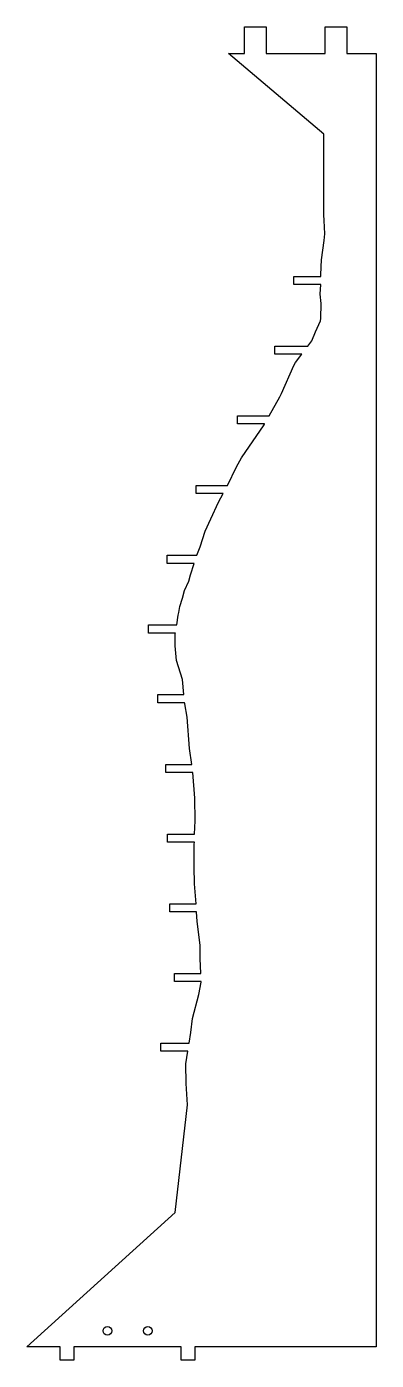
# Model space of a CAD drawing. Header units: metres. Extents: x -130 to 0, y -95 to 401.
import ezdxf

# ---------------------------------------------------------------- set-up
doc = ezdxf.new("R2010")
doc.units = ezdxf.units.M

msp = doc.modelspace()

# ---------------------------------------------------------------- linework, layer by layer
msp.add_lwpolyline([(-70.25, 0), (-70.74, 7.96), (-70.74, 7.96), (-70.85, 15.31), (-70.85, 15.31), (-70.07, 20), (-80.07, 20), (-80.07, 23), (-69.57, 23), (-68.91, 27), (-68.91, 27), (-68.39, 32.13), (-68.39, 32.13), (-66.04, 41.11), (-66.04, 41.11), (-65.07, 45.66), (-65.07, 45.66), (-65.08, 45.93), (-75.08, 45.93), (-75.08, 48.93), (-65.23, 48.93), (-65.5, 54.49), (-65.5, 54.49), (-65.46, 59.5), (-65.46, 59.5), (-66.55, 68.22), (-66.55, 68.22), (-66.81, 71.86), (-76.81, 71.86), (-76.81, 74.86), (-67.03, 74.86), (-67.59, 82.22), (-67.59, 82.22), (-67.78, 88.53), (-67.78, 88.53), (-67.68, 96.98), (-67.68, 96.98), (-67.65, 97.78), (-77.65, 97.78), (-77.65, 100.78), (-67.56, 100.78), (-67.4, 105.71), (-67.4, 105.71), (-67.43, 114.07), (-67.43, 114.07), (-68.28, 123.71), (-78.28, 123.71), (-78.28, 126.71), (-68.61, 126.71), (-69.41, 132.62), (-69.41, 132.62), (-70.28, 144.28), (-70.28, 144.28), (-71.23, 149.19), (-71.23, 149.19), (-71.27, 149.64), (-81.27, 149.64), (-81.27, 152.64), (-71.56, 152.64), (-72.11, 158.31), (-72.11, 158.31), (-74.31, 165.3), (-74.31, 165.3), (-74.73, 170.76), (-74.73, 170.76), (-74.74, 175.41), (-74.74, 175.41), (-74.71, 175.57), (-84.71, 175.57), (-84.71, 178.57), (-74.22, 178.57), (-73.73, 182.24), (-73.73, 182.24), (-73.45, 183.25), (-73.45, 183.25), (-73.11, 185.42), (-73.11, 185.42), (-72.05, 188.54), (-72.05, 188.54), (-71.38, 191.42), (-71.38, 191.42), (-69.69, 194.87), (-69.69, 194.87), (-69.1, 197.2), (-69.1, 197.2), (-67.73, 201.49), (-77.73, 201.49), (-77.73, 204.49), (-66.71, 204.49), (-65.52, 207.62), (-65.52, 207.62), (-63.6, 213.42), (-63.6, 213.42), (-61.52, 218.08), (-61.52, 218.08), (-58.7, 224.29), (-58.7, 224.29), (-56.94, 227.42), (-66.94, 227.42), (-66.94, 230.42), (-55.38, 230.42), (-51.96, 237.41), (-51.96, 237.41), (-50.1, 240.77), (-50.1, 240.77), (-41.73, 253.06), (-41.73, 253.06), (-41.67, 253.16), (-41.67, 253.16), (-41.63, 253.22), (-41.63, 253.22), (-41.56, 253.35), (-51.56, 253.35), (-51.56, 256.35), (-39.87, 256.35), (-35.85, 263.47), (-35.85, 263.47), (-35.25, 264.62), (-35.25, 264.62), (-30.67, 275.12), (-30.67, 275.12), (-30.06, 276.15), (-30.06, 276.15), (-27.71, 279.28), (-37.71, 279.28), (-37.71, 282.28), (-25.45, 282.28), (-24.29, 283.81), (-24.29, 283.81), (-23.95, 284.26), (-23.95, 284.26), (-22.56, 287.58), (-22.56, 287.58), (-20.71, 291.75), (-20.71, 291.75), (-20.68, 292.63), (-20.68, 292.63), (-20.48, 298.17), (-20.48, 298.17), (-20.88, 301.68), (-20.88, 301.68), (-20.68, 305.21), (-30.68, 305.21), (-30.68, 308.21), (-20.59, 308.21), (-20.47, 312.33), (-20.47, 312.33), (-20.39, 313.95), (-20.39, 313.95), (-20.34, 314.45), (-20.34, 314.45), (-19.45, 321.65), (-19.45, 321.65), (-19.13, 324.03), (-19.13, 324.03), (-19.4, 329.08), (-19.4, 329.08), (-19.57, 331.13), (-19.57, 361.13), (-55, 391.13), (-49, 391.13), (-49, 401.13), (-41, 401.13), (-41, 391.13), (-19, 391.13), (-19, 401.13), (-11, 401.13), (-11, 391.13), (0, 391.13), (0, 331.13), (0, 0), (0, -90), (-67.5, -90), (-67.5, -95), (-72.5, -95), (-72.5, -90), (-112.5, -90), (-112.5, -95), (-117.5, -95), (-117.5, -90), (-130, -90), (-74.74, -40)], close=True)
for centre in [(-100, -84), (-85, -84)]:
    msp.add_circle(centre, 1.6)

doc.saveas('drawing.dxf')
